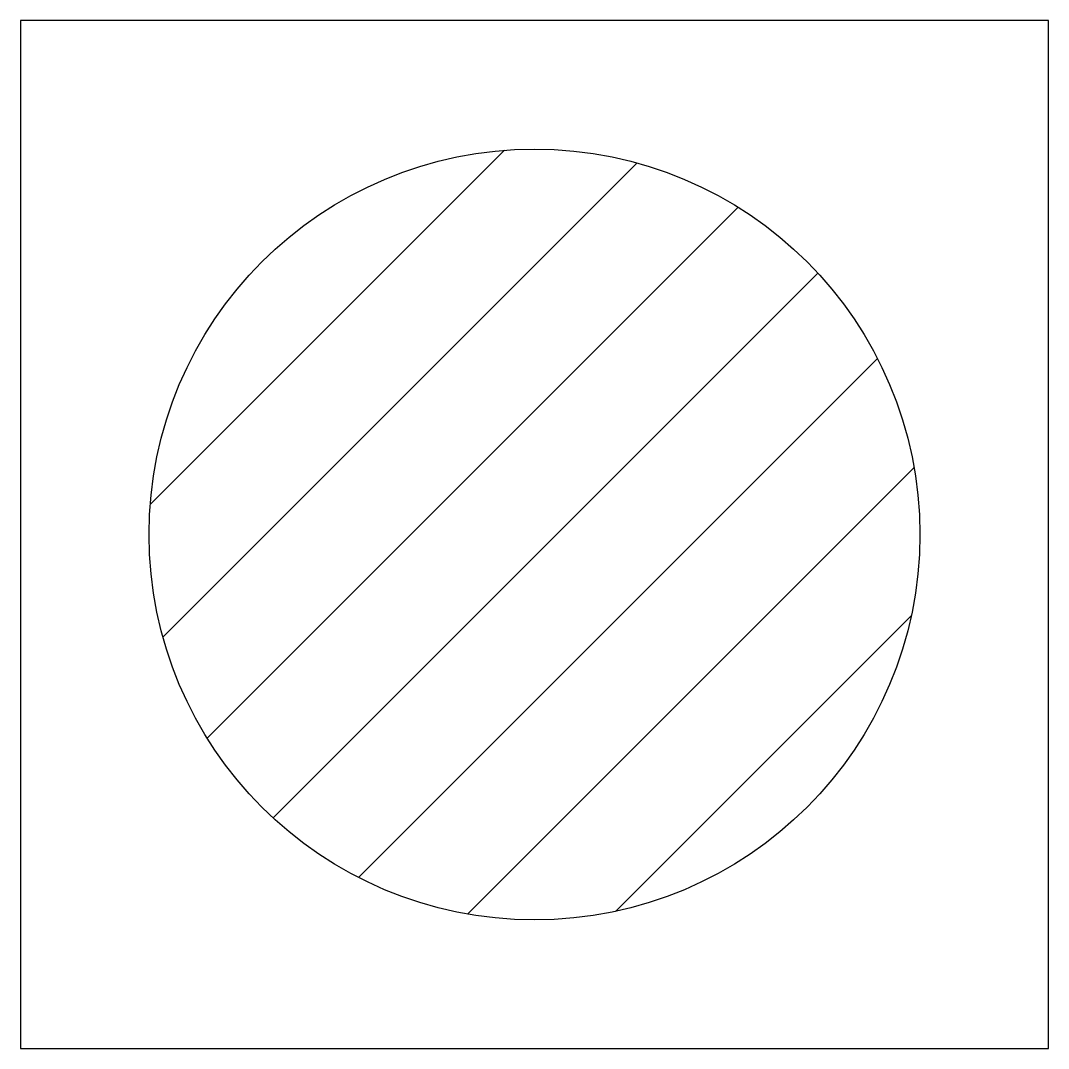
# Model space of a CAD drawing. Header units: millimetres. Extents: x -10190.376 to -10189.876, y -374.18 to -373.68.
import ezdxf

# ---------------------------------------------------------------- set-up
doc = ezdxf.new("R2010")
doc.units = ezdxf.units.MM
doc.layers.add('Tub_esgoto_símbolos', color=2, linetype='Continuous')

msp = doc.modelspace()

# ---------------------------------------------------------------- hatches: boundary and pattern name
at = {"layer": 'Tub_esgoto_símbolos'}
h = msp.add_hatch(dxfattribs=at)
h.set_pattern_fill('_USER', color=1, scale=0.05, angle=45, style=0, pattern_type=0)
h.set_pattern_definition([(45, (-1.66259, -5.846196), (-0.03535533906, 0.03535533906), [])])
h.paths.add_polyline_path([(-10190.31376, -373.92959, 1), (-10189.93876, -373.92959, 1)])

# ---------------------------------------------------------------- linework, layer by layer
at = {"layer": 'Tub_esgoto_símbolos', "color": 3}
msp.add_lwpolyline([(-10190.37626, -374.17959), (-10189.87626, -374.17959), (-10189.87626, -373.67959), (-10190.37626, -373.67959)], close=True, dxfattribs=at)
at = {"layer": 'Tub_esgoto_símbolos'}
msp.add_circle((-10190.12626, -373.92959), 0.1875, dxfattribs=at)

doc.saveas('drawing.dxf')
